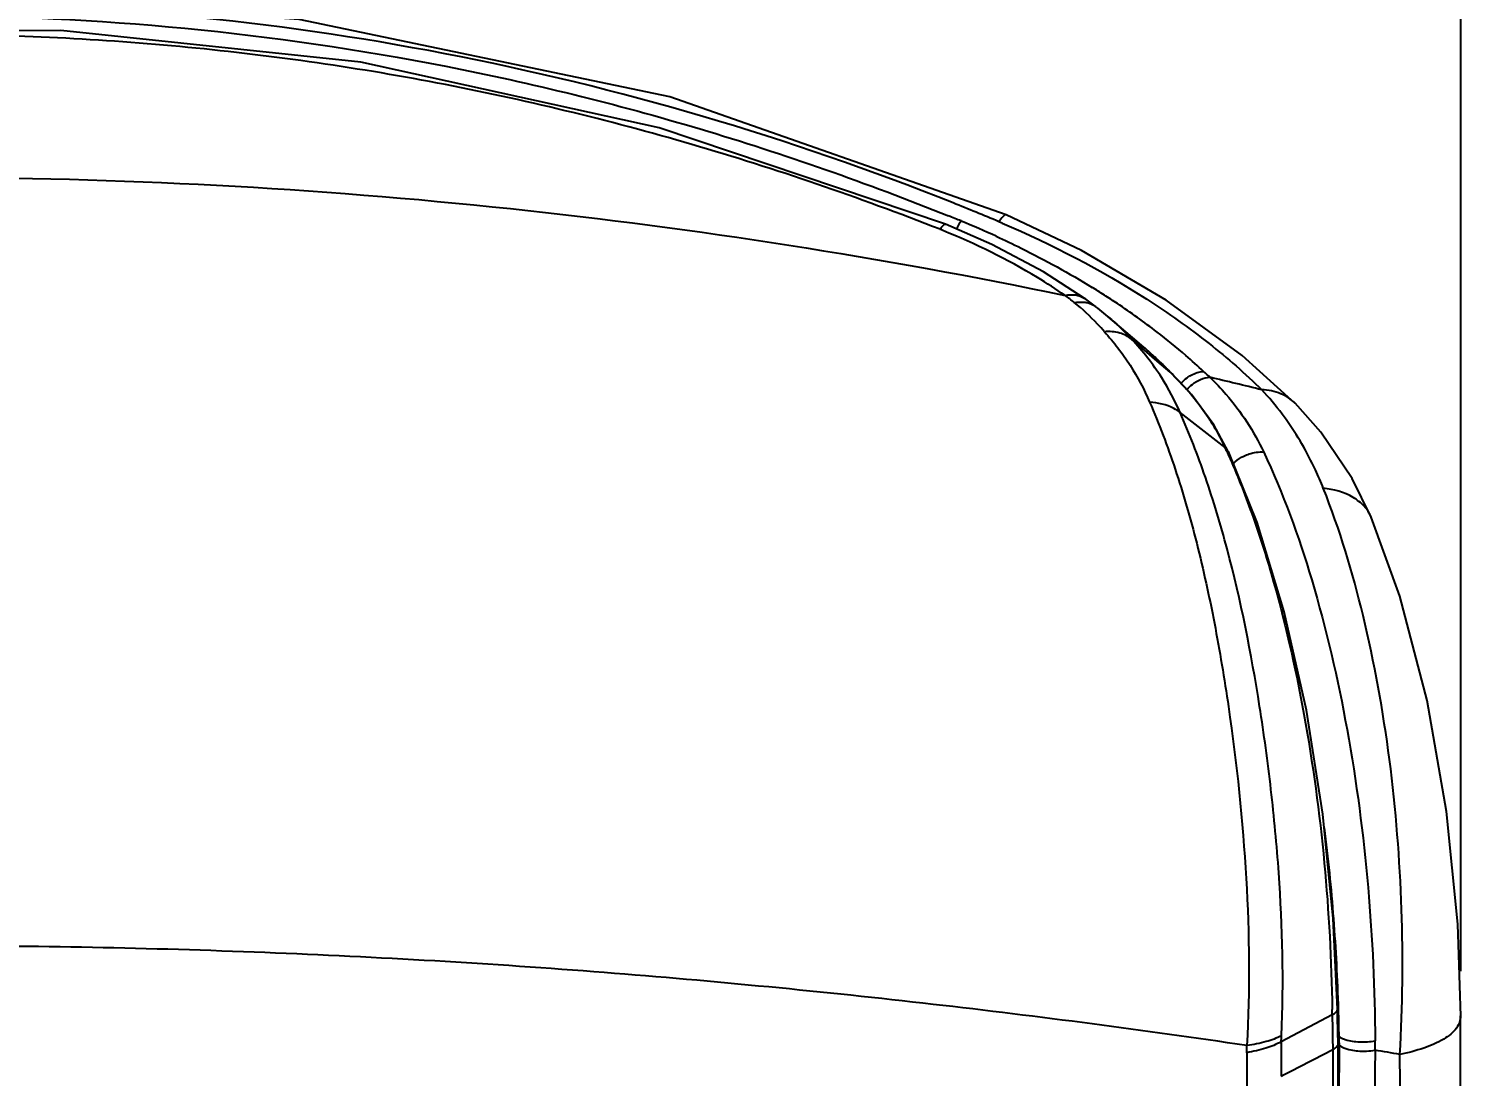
# Model space of a CAD drawing. Header units: millimetres. Extents: x 3631 to 3841, y 294 to 591.
# Drawn here: x 3787.64 to 3807.61, y 519.07 to 533.66 of the extents above; entities that cross this region are included whole.
import ezdxf

# ---------------------------------------------------------------- set-up
doc = ezdxf.new("R2010")
doc.units = ezdxf.units.MM
doc.header["$LTSCALE"] = 0.1
doc.layers.add('DIM', color=3, linetype='Continuous')
doc.styles.get("Standard").update_dxf_attribs({"font": 'arial.ttf'})
doc.dimstyles.new('ISO-25', dxfattribs={"dimtxt": 2.5, "dimasz": 2.5, "dimexe": 1.25, "dimexo": 0.625, "dimtad": 1, "dimlfac": 1.333333, "dimtxsty": 'Standard', "dimcen": 2.5, "dimadec": 0, "dimazin": 0, "dimtfac": 1, "dimtmove": 0, "dimatfit": 3, "dimfxl": 0, "dimarcsym": 0})

# ---------------------------------------------------------------- blocks, each defined once
blk = doc.blocks.new('*D75')
at = {"layer": 'Defpoints', "color": 0}
for p in [(3807.587, 538.422), (3807.587, 519.91), (3764.672, 519.868)]:
    blk.add_point(p, dxfattribs=at)
at = {"layer": 'DIM', "color": 0, "lineweight": -2}
for p, q in [((3764.672, 520.493), (3764.672, 539.672)), ((3807.587, 520.535), (3807.587, 539.672)), ((3767.172, 538.422), (3805.087, 538.422))]:
    blk.add_line(p, q, dxfattribs=at)
at = {"layer": 'DIM', "color": 0}
for points in [[(3767.172, 538.839), (3767.172, 538.006), (3764.672, 538.422)], [(3805.087, 538.839), (3805.087, 538.006), (3807.587, 538.422)]]:
    blk.add_solid(points, dxfattribs=at)
at = {"layer": 'DIM', "color": 0, "insert": (3786.13, 540.324), "char_height": 2.5, "attachment_point": 5}
blk.add_mtext('57.2', dxfattribs=at)

msp = doc.modelspace()

# ---------------------------------------------------------------- linework, layer by layer
at = {"color": 7, "linetype": 'Continuous'}
for p, q in [((3801.2538, 531.0689), (3801.2537, 531.069)), ((3800.4116, 530.9404), (3800.4118, 530.9403)), ((3802.5019, 529.7936), (3802.5063, 529.7902)), ((3803.0156, 529.3621), (3802.6458, 529.6777)), ((3802.975, 529.3882), (3803.1703, 529.2293)), ((3803.1819, 529.1845), (3803.0044, 529.3359)), ((3803.1751, 529.2258), (3803.0156, 529.3621)), ((3803.1703, 529.2293), (3803.1747, 529.2255)), ((3803.3605, 529.0318), (3803.1819, 529.1845)), ((3805.2819, 528.4448), (3804.5431, 529.1114)), ((3803.5388, 528.8796), (3803.3605, 529.0318)), ((3803.4329, 528.9885), (3803.3942, 529.0246)), ((3803.5461, 528.8731), (3803.4329, 528.9885)), ((3803.5362, 528.8826), (3803.5404, 528.8788)), ((3803.8362, 528.5688), (3803.5401, 528.8785)), ((3804.3045, 527.8278), (3803.6773, 528.3185)), ((3805.2819, 528.4448), (3805.2815, 528.4451)), ((3804.3042, 527.8284), (3804.3495, 527.7722)), ((3804.3495, 527.7722), (3804.3497, 527.7718)), ((3806.3384, 526.8614), (3806.0744, 527.3996)), ((3806.3383, 526.8614), (3806.3382, 526.8616)), ((3805.7961, 519.9275), (3805.0863, 519.5535)), ((3805.8701, 519.9125), (3805.8679, 520.008)), ((3805.802, 519.6089), (3805.8057, 519.4466)), ((3805.8555, 511.2725), (3805.8808, 519.5335)), ((3805.8776, 519.6388), (3805.8915, 519.6271)), ((3805.8808, 519.5336), (3805.8808, 519.536)), ((3805.8917, 519.536), (3805.8916, 519.5074)), ((3804.6094, 519.4014), (3804.6091, 518.918)), ((3805.8057, 519.4466), (3805.7858, 513.0018))]:
    msp.add_line(p, q, dxfattribs=at)
for points in [[(3801.2536, 531.0688), (3796.5718, 532.7122), (3791.4092, 533.79), (3786.1497, 534.1541), (3780.8666, 533.7911), (3775.6946, 532.7138)], [(3800.4118, 530.9403), (3796.4241, 532.2836), (3792.2684, 533.1973), (3788.0911, 533.6373), (3783.9165, 533.6235), (3779.7767, 533.1615), (3775.7084, 532.2504)], [(3804.5431, 529.1114), (3803.4858, 529.8825), (3802.3028, 530.5739), (3801.2538, 531.0689)], [(3802.3434, 529.9081), (3801.7736, 530.2747), (3801.0545, 530.6583), (3800.4118, 530.9408)], [(3802.5019, 529.7936), (3802.4752, 529.8133), (3802.3632, 529.8942), (3802.3433, 529.9082)], [(3802.6458, 529.6777), (3802.5332, 529.7693), (3802.5063, 529.7902)], [(3804.3495, 527.7722), (3804.1458, 528.1463), (3803.8362, 528.5688)], [(3806.0744, 527.3996), (3805.6384, 528.0457), (3805.2815, 528.4451)], [(3805.8678, 520.0078), (3805.8113, 521.2699), (3805.6664, 522.723), (3805.4364, 524.1707), (3805.1281, 525.5416), (3804.7494, 526.7846), (3804.3496, 527.7718)], [(3807.5874, 519.9103), (3807.5434, 521.1906), (3807.389, 522.7582), (3807.1197, 524.3047), (3806.7387, 525.7582), (3806.3382, 526.8616)], [(3805.8808, 519.536), (3805.8764, 519.6786), (3805.8701, 519.9125)], [(3807.608, 494.0843), (3807.5687, 501.8034), (3807.587, 510.5785), (3807.5841, 519.9122)]]:
    msp.add_lwpolyline(points, dxfattribs=at)
for centre, radius, start, end in [((3785.3241, 493.4885), 40.4995, 67.7977, 68.06663), ((3785.8582, 494.579), 39.4793, 67.20482, 68.20431), ((3796.673, 521.6588), 9.91, 68.07671, 68.32008), ((3795.4742, 518.4656), 13.5382, 65.36564, 67.62485), ((3795.9227, 518.4968), 13.5296, 67.04938, 67.25489), ((3796.5143, 520.4205), 11.322, 57.3485, 58.36884), ((3797.6917, 524.0904), 7.3167, 51.91389, 53.19541), ((3796.6926, 520.6984), 10.9918, 56.22116, 57.34933), ((3797.0843, 521.2791), 10.2914, 52.44719, 56.23657), ((3800.4226, 526.893), 3.5544, 32.45346, 43.41662), ((3797.671, 522.052), 9.3211, 49.22173, 52.41067), ((3799.9117, 525.4156), 5.0163, 47.56052, 49.42143), ((3800.0127, 525.5265), 4.8663, 46.48499, 47.55653), ((3800.0754, 525.5927), 4.7751, 45.95468, 46.48366), ((3798.255, 522.737), 8.4209, 46.93492, 49.18677), ((3800.2211, 525.7416), 4.5668, 43.45485, 45.96952), ((3801.0712, 526.2442), 3.6103, 46.72626, 46.94624), ((3798.2263, 522.6038), 8.5381, 46.59716, 47.40411), ((3800.4668, 526.9251), 3.4998, 23.46196, 32.39781), ((3804.1465, 528.3054), 0.6184, 127.34083, 137.66217), ((3785.8219, 451.2137), 79.7156, 76.21533, 76.749797), ((3801.8074, 525.8243), 4.116, 36.9033, 43.03492), ((3801.8104, 525.8268), 4.1122, 35.59719, 36.90106), ((3796.0094, 523.9963), 9.1371, 24.38921, 24.79606), ((3780.5387, 519.3307), 25.3528, 4.37663, 7.26003), ((3779.8716, 519.27), 26.0226, 1.60617, 4.39791), ((3783.0444, 519.7212), 22.7525, 0.51939, 0.70884), ((3854.1001, 520.6618), 48.3096, 180.87096, 181.24882), ((3780.9502, 519.3047), 24.9434, 0.74042, 1.59587), ((3863.3139, 518.927), 58.231, 179.383524, 179.858045), ((3800.5281, 519.8345), 4.5668, 356.4726, 357.52663), ((3789.3468, 519.5507), 16.5448, 359.94907, 0.26432), ((3790.8819, 519.7114), 15.5126, 358.9809, 359.46553), ((3782.8012, 380.4305), 140.9926, 80.224901, 80.36796)]:
    msp.add_arc(centre, radius, start, end, dxfattribs=at)
for points, knots in [([(3800.5168, 531.236), (3798.2346, 532.1486), (3793.4933, 533.5432), (3786.1197, 534.2513), (3779.9733, 533.6564), (3775.1978, 532.4942), (3772.8782, 531.6889), (3771.7409, 531.2339)], [0, 0, 0, 0, 0.250383, 0.499896, 0.7503344, 0.875214, 1, 1, 1, 1]), ([(3771.8059, 531.0547), (3774.0814, 531.9738), (3778.8048, 533.3839), (3786.1541, 534.0811), (3792.2683, 533.4928), (3797.0152, 532.3211), (3799.3186, 531.5129), (3800.4518, 531.0565)], [0, 0, 0, 0, 0.2510231, 0.5005003, 0.7507675, 0.8750414, 1, 1, 1, 1]), ([(3800.3344, 530.8686), (3799.2005, 531.3139), (3796.8962, 532.1046), (3793.3529, 532.9625), (3789.7482, 533.4706), (3784.9013, 533.6954), (3778.8395, 533.1266), (3774.1654, 531.7552), (3771.9231, 530.8667)], [0, 0, 0, 0, 0.1257097, 0.2510009, 0.3756565, 0.5007549, 0.751109, 1, 1, 1, 1]), ([(3770.1838, 529.9473), (3772.7358, 530.4759), (3778.0407, 531.3091), (3786.1398, 531.7397), (3794.2378, 531.3061), (3799.5244, 530.4773), (3802.0758, 529.9486)], [0, 0, 0, 0, 0.2435441, 0.500876, 0.7565107, 1, 1, 1, 1]), ([(3801.2536, 531.0688), (3801.24, 531.0746), (3801.1953, 531.0327), (3801.1719, 531.0005), (3801.1536, 530.9742)], [0, 0, 0, 0, 0.3152243, 1, 1, 1, 1]), ([(3800.3341, 530.8681), (3800.3482, 530.8886), (3800.3675, 530.9149), (3800.3949, 530.9386), (3800.4075, 530.9419), (3800.4116, 530.9404)], [0, 0, 0, 0, 0.6825023, 0.8791027, 1, 1, 1, 1]), ([(3802.0758, 529.9476), (3801.9498, 530.0348), (3801.4092, 530.3843), (3800.8278, 530.6691), (3800.3731, 530.8521)], [0, 0, 0, 0, 0.2382064, 1, 1, 1, 1]), ([(3800.5679, 530.8764), (3800.5735, 530.8878), (3800.5922, 530.9248), (3800.6118, 530.9615), (3800.6279, 530.9851)], [0, 0, 0, 0, 0.3084938, 1, 1, 1, 1]), ([(3801.1984, 530.9554), (3801.8977, 530.6592), (3802.8913, 530.14), (3804.0686, 529.309), (3804.5841, 528.8623), (3804.816, 528.6333)], [0, 0, 0, 0, 0.5274724, 0.7736166, 1, 1, 1, 1]), ([(3801.1172, 530.7716), (3801.2339, 530.7181), (3801.6893, 530.5013), (3802.132, 530.2577), (3802.4521, 530.0606)], [0, 0, 0, 0, 0.2545933, 1, 1, 1, 1]), ([(3802.0758, 529.9476), (3802.1242, 529.9577), (3802.2181, 529.9655), (3802.3084, 529.9327), (3802.3433, 529.9082)], [0, 0, 0, 0, 0.5369611, 1, 1, 1, 1]), ([(3802.2048, 529.8487), (3802.2158, 529.8505), (3802.258, 529.8564), (3802.3008, 529.8574), (3802.3321, 529.8547)], [0, 0, 0, 0, 0.2628012, 1, 1, 1, 1]), ([(3802.3321, 529.8547), (3802.3481, 529.8533), (3802.408, 529.8447), (3802.4661, 529.8201), (3802.5019, 529.7936)], [0, 0, 0, 0, 0.2649083, 1, 1, 1, 1]), ([(3802.624, 529.4425), (3802.5928, 529.4787), (3802.4622, 529.6233), (3802.3186, 529.7559), (3802.205, 529.8493)], [0, 0, 0, 0, 0.2451794, 1, 1, 1, 1]), ([(3802.6779, 529.6507), (3802.707, 529.6259), (3802.82, 529.5265), (3802.9272, 529.4203), (3803.003, 529.3376)], [0, 0, 0, 0, 0.254215, 1, 1, 1, 1]), ([(3803.003, 529.3374), (3802.9557, 529.3778), (3802.8311, 529.439), (3802.6951, 529.4472), (3802.6237, 529.4427)], [0, 0, 0, 0, 0.4655263, 1, 1, 1, 1]), ([(3802.6237, 529.4427), (3802.7554, 529.2969), (3802.9944, 528.9864), (3803.1777, 528.6398), (3803.253, 528.4615)], [0, 0, 0, 0, 0.5036895, 1, 1, 1, 1]), ([(3803.546, 528.8728), (3803.7042, 528.7239), (3803.9927, 528.3983), (3804.2136, 528.0232), (3804.3042, 527.8284)], [0, 0, 0, 0, 0.5028366, 1, 1, 1, 1]), ([(3803.7714, 528.7971), (3803.7902, 528.8114), (3803.86, 528.8582), (3803.9442, 528.8894), (3804.0051, 528.8892)], [0, 0, 0, 0, 0.2793008, 1, 1, 1, 1]), ([(3803.7742, 528.6395), (3803.797, 528.6647), (3803.8851, 528.7473), (3804.0053, 528.8082), (3804.0931, 528.8072)], [0, 0, 0, 0, 0.279388, 1, 1, 1, 1]), ([(3804.0931, 528.8072), (3804.1709, 528.7319), (3804.4667, 528.421), (3804.7056, 528.0559), (3804.842, 527.7657)], [0, 0, 0, 0, 0.2525645, 1, 1, 1, 1]), ([(3803.6772, 528.3184), (3803.6503, 528.3393), (3803.5222, 528.4199), (3803.3691, 528.4534), (3803.253, 528.4615)], [0, 0, 0, 0, 0.2262797, 1, 1, 1, 1]), ([(3803.253, 528.4615), (3803.3862, 528.1566), (3803.6301, 527.5084), (3803.9257, 526.4786), (3804.1669, 525.3726), (3804.4265, 523.8189), (3804.632, 521.856), (3804.653, 520.2742), (3804.6087, 519.4995)], [0, 0, 0, 0, 0.1094083, 0.227278, 0.3518952, 0.481308, 0.7449384, 1, 1, 1, 1]), ([(3805.2815, 528.4451), (3805.2241, 528.5027), (3805.0761, 528.5977), (3804.9049, 528.6293), (3804.816, 528.6333)], [0, 0, 0, 0, 0.4777731, 1, 1, 1, 1]), ([(3805.0907, 519.6374), (3805.1238, 520.3922), (3805.0959, 521.54), (3804.951, 523.0672), (3804.7449, 524.5795), (3804.457, 526.0386), (3804.0498, 527.3977), (3803.8084, 528.0236), (3803.6772, 528.3184)], [0, 0, 0, 0, 0.2559716, 0.3879024, 0.5196653, 0.773051, 0.8906609, 1, 1, 1, 1]), ([(3805.6723, 527.2632), (3805.6382, 527.3493), (3805.4945, 527.683), (3805.3117, 528.0003), (3805.1541, 528.2204)], [0, 0, 0, 0, 0.2550188, 1, 1, 1, 1]), ([(3804.3311, 527.7693), (3804.4502, 527.5067), (3804.6733, 526.9484), (3805.0634, 525.7373), (3805.4371, 524.0949), (3805.7107, 522.0616), (3805.7867, 520.6836), (3805.7952, 520.0027)], [0, 0, 0, 0, 0.1087984, 0.2265921, 0.4798974, 0.7430692, 1, 1, 1, 1]), ([(3804.4146, 527.6023), (3804.4247, 527.6127), (3804.4702, 527.6553), (3804.5233, 527.6897), (3804.5661, 527.7108)], [0, 0, 0, 0, 0.2335889, 1, 1, 1, 1]), ([(3804.5661, 527.7108), (3804.5897, 527.7224), (3804.677, 527.7582), (3804.7744, 527.7737), (3804.842, 527.7657)], [0, 0, 0, 0, 0.27887, 1, 1, 1, 1]), ([(3804.842, 527.7657), (3805.1125, 527.1923), (3805.5713, 525.9192), (3806.043, 523.883), (3806.3219, 521.7322), (3806.3904, 520.2795), (3806.3939, 519.5666)], [0, 0, 0, 0, 0.2264652, 0.481187, 0.7453895, 1, 1, 1, 1]), ([(3806.7389, 519.3761), (3806.7787, 520.0479), (3806.7908, 521.421), (3806.6303, 523.4691), (3806.2749, 525.4378), (3805.9012, 526.688), (3805.6722, 527.2632)], [0, 0, 0, 0, 0.2520137, 0.5133291, 0.7681471, 1, 1, 1, 1]), ([(3806.3382, 526.8616), (3806.3148, 526.917), (3806.2449, 527.0239), (3806.028, 527.1909), (3805.8167, 527.2466), (3805.6724, 527.2632)], [0, 0, 0, 0, 0.2226898, 0.4619885, 1, 1, 1, 1]), ([(3804.6087, 519.4996), (3803.8906, 519.6066), (3802.4347, 519.8096), (3799.4545, 520.1767), (3795.6167, 520.5488), (3790.9105, 520.8267), (3786.1276, 520.9202), (3781.3448, 520.8265), (3776.6386, 520.5482), (3772.0785, 520.1041), (3769.1008, 519.7135), (3767.6469, 519.4977)], [0, 0, 0, 0, 0.0587111, 0.1188609, 0.2428201, 0.3704413, 0.5000055, 0.6295695, 0.7571889, 0.8811441, 1, 1, 1, 1]), ([(3805.796, 519.9275), (3805.8067, 519.9329), (3805.8377, 519.9504), (3805.8682, 519.9831), (3805.8678, 520.0078)], [0, 0, 0, 0, 0.3277749, 1, 1, 1, 1]), ([(3807.5841, 519.9091), (3807.5836, 519.8508), (3807.5286, 519.7147), (3807.3327, 519.5695), (3807.062, 519.453), (3806.8519, 519.3979), (3806.7395, 519.3762)], [0, 0, 0, 0, 0.1654162, 0.3869738, 0.6749932, 1, 1, 1, 1]), ([(3805.0863, 519.5535), (3805.0189, 519.5155), (3804.8609, 519.4528), (3804.6961, 519.4158), (3804.6062, 519.4008)], [0, 0, 0, 0, 0.4590789, 1, 1, 1, 1]), ([(3805.0907, 519.6374), (3805.0226, 519.6024), (3804.8637, 519.5451), (3804.6989, 519.5123), (3804.6087, 519.4995)], [0, 0, 0, 0, 0.4567633, 1, 1, 1, 1]), ([(3805.8057, 519.4466), (3805.8165, 519.4521), (3805.8493, 519.4714), (3805.8807, 519.5066), (3805.8808, 519.5335)], [0, 0, 0, 0, 0.3103769, 1, 1, 1, 1]), ([(3805.8915, 519.5076), (3805.8842, 516.7664), (3805.8645, 511.2847), (3805.845, 503.0609), (3805.888, 494.8411), (3805.9539, 489.361), (3805.9081, 486.6237)], [0, 0, 0, 0, 0.2500734, 0.5001038, 0.7502449, 1, 1, 1, 1]), ([(3805.8916, 519.5074), (3805.8966, 519.5033), (3805.9215, 519.4847), (3805.9501, 519.4714), (3805.9731, 519.4628)], [0, 0, 0, 0, 0.2081475, 1, 1, 1, 1]), ([(3805.9138, 519.612), (3805.9184, 519.6094), (3805.9391, 519.5983), (3805.9611, 519.5896), (3805.9783, 519.584)], [0, 0, 0, 0, 0.2277909, 1, 1, 1, 1]), ([(3805.9783, 519.584), (3806.0419, 519.563), (3806.1822, 519.5442), (3806.3226, 519.5528), (3806.3939, 519.5666)], [0, 0, 0, 0, 0.479756, 1, 1, 1, 1]), ([(3805.083, 519.073), (3805.2043, 519.1337), (3805.4437, 519.2612), (3805.6855, 519.3839), (3805.8057, 519.4466)], [0, 0, 0, 0, 0.5000889, 1, 1, 1, 1]), ([(3805.9731, 519.4628), (3805.9913, 519.456), (3806.0753, 519.4307), (3806.1638, 519.4224), (3806.232, 519.4223)], [0, 0, 0, 0, 0.2216199, 1, 1, 1, 1]), ([(3806.3921, 519.4354), (3806.3838, 516.3265), (3806.3661, 511.6636), (3806.353, 505.4467), (3806.3575, 500.7848), (3806.3853, 496.1221), (3806.4198, 492.2361), (3806.438, 489.1258), (3806.41, 486.013), (3806.3455, 483.6686), (3806.1357, 482.1235)], [0, 0, 0, 0, 0.2499153, 0.3748293, 0.4997398, 0.6246667, 0.7496368, 0.8121426, 0.8746602, 1, 1, 1, 1]), ([(3806.232, 519.4223), (3806.2463, 519.4223), (3806.2999, 519.4234), (3806.3535, 519.4284), (3806.3921, 519.4355)], [0, 0, 0, 0, 0.2671795, 1, 1, 1, 1]), ([(3806.7643, 493.5428), (3806.7163, 497.8516), (3806.7314, 506.4631), (3806.7578, 515.0741), (3806.7395, 519.3762)], [0, 0, 0, 0, 0.5004055, 1, 1, 1, 1])]:
    msp.add_open_spline(points, degree=3, knots=knots, dxfattribs=at)
for points in [[(3804.6075, 519.4008), (3804.6059, 519.4337), (3804.608, 519.4667), (3804.6087, 519.4996)], [(3805.8915, 519.6271), (3805.8985, 519.6215), (3805.9061, 519.6165), (3805.9138, 519.612)]]:
    msp.add_open_spline(points, degree=3, dxfattribs=at)

# ---------------------------------------------------------------- dimensions: what is measured, and where the dimension line sits
at = {"layer": 'DIM'}
dim = msp.add_linear_dim(base=(3807.5874, 538.4225), p1=(3764.6724, 519.8682), p2=(3807.5874, 519.9103), text='57.2', dimstyle='ISO-25', dxfattribs=at)
dim.commit()
dim.dimension.update_dxf_attribs({"geometry": '*D75', "text_midpoint": (3786.1299, 540.3239)})

doc.saveas('drawing.dxf')
